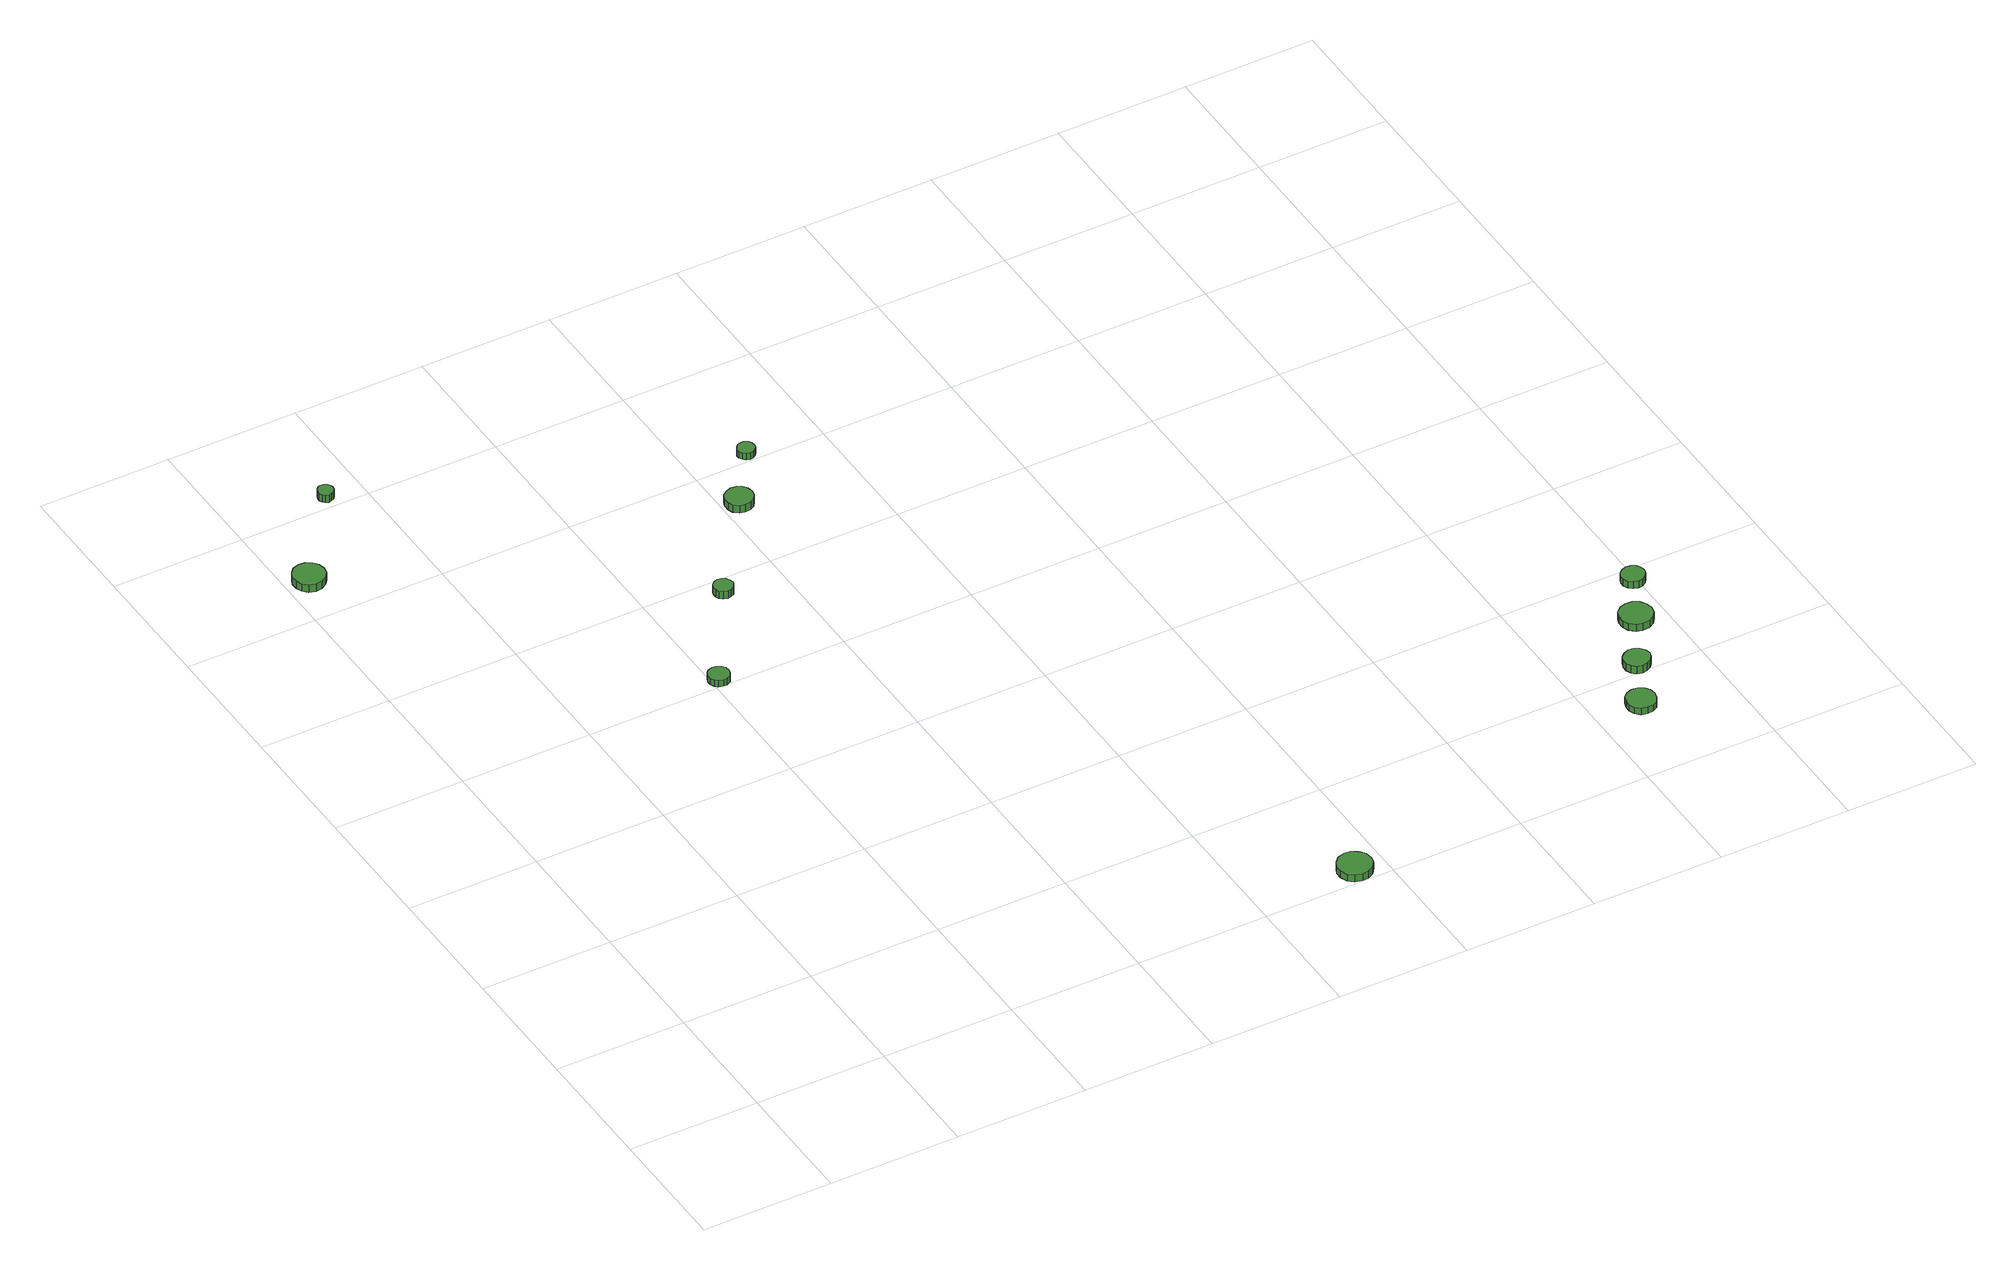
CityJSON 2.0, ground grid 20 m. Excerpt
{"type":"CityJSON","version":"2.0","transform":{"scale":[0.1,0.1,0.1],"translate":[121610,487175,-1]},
"CityObjects":{
"tree1":{"type":"SolitaryVegetationObject","attributes":{"function":"something"},"geometry":[{"type":"MultiSurface","lod":"1","boundaries":[[[0,1,2,3,4,5,6,7,8,9,10,11,12,13,14]],[[15,16,17,18,19,20,21,22,23,24,25,26,27,28,29]],[[0,29,28,1]],[[1,28,27,2]],[[2,27,26,3]],[[3,26,25,4]],[[4,25,24,5]],[[5,24,23,6]],[[6,23,22,7]],[[7,22,21,8]],[[8,21,20,9]],[[9,20,19,10]],[[10,19,18,11]],[[11,18,17,12]],[[12,17,16,13]],[[13,16,15,14]],[[14,15,29,0]]]}]},
"tree2":{"type":"SolitaryVegetationObject","attributes":{"function":"something"},"geometry":[{"type":"MultiSurface","lod":"1","boundaries":[[[30,31,32,33,34,35,36,37,38,39,40,41,42,43,44]],[[45,46,47,48,49,50,51,52,53,54,55,56,57,58,59]],[[30,59,58,31]],[[31,58,57,32]],[[32,57,56,33]],[[33,56,55,34]],[[34,55,54,35]],[[35,54,53,36]],[[36,53,52,37]],[[37,52,51,38]],[[38,51,50,39]],[[39,50,49,40]],[[40,49,48,41]],[[41,48,47,42]],[[42,47,46,43]],[[43,46,45,44]],[[44,45,59,30]]]}]},
"tree3":{"type":"SolitaryVegetationObject","attributes":{"function":"something"},"geometry":[{"type":"MultiSurface","lod":"1","boundaries":[[[60,61,62,63,64,65,66,67,68,69,70,71,72,73,74]],[[75,76,77,78,79,80,81,82,83,84,85,86,87,88,89]],[[60,89,88,61]],[[61,88,87,62]],[[62,87,86,63]],[[63,86,85,64]],[[64,85,84,65]],[[65,84,83,66]],[[66,83,82,67]],[[67,82,81,68]],[[68,81,80,69]],[[69,80,79,70]],[[70,79,78,71]],[[71,78,77,72]],[[72,77,76,73]],[[73,76,75,74]],[[74,75,89,60]]]}]},
"tree4":{"type":"SolitaryVegetationObject","attributes":{"function":"something"},"geometry":[{"type":"MultiSurface","lod":"1","boundaries":[[[90,91,92,93,94,95,96,97,98,99,100,101,102,103,104]],[[105,106,107,108,109,110,111,112,113,114,115,116,117,118,119]],[[90,119,118,91]],[[91,118,117,92]],[[92,117,116,93]],[[93,116,115,94]],[[94,115,114,95]],[[95,114,113,96]],[[96,113,112,97]],[[97,112,111,98]],[[98,111,110,99]],[[99,110,109,100]],[[100,109,108,101]],[[101,108,107,102]],[[102,107,106,103]],[[103,106,105,104]],[[104,105,119,90]]]}]},
"tree5":{"type":"SolitaryVegetationObject","attributes":{"function":"something"},"geometry":[{"type":"MultiSurface","lod":"1","boundaries":[[[120,121,122,123,124,125,126,127,128,129,130,131,132,133,134]],[[135,136,137,138,139,140,141,142,143,144,145,146,147,148,149]],[[120,149,148,121]],[[121,148,147,122]],[[122,147,146,123]],[[123,146,145,124]],[[124,145,144,125]],[[125,144,143,126]],[[126,143,142,127]],[[127,142,141,128]],[[128,141,140,129]],[[129,140,139,130]],[[130,139,138,131]],[[131,138,137,132]],[[132,137,136,133]],[[133,136,135,134]],[[134,135,149,120]]]}]},
"tree6":{"type":"SolitaryVegetationObject","attributes":{"function":"something"},"geometry":[{"type":"MultiSurface","lod":"1","boundaries":[[[150,151,152,153,154,155,156,157,158,159,160,161,162,163,164]],[[165,166,167,168,169,170,171,172,173,174,175,176,177,178,179]],[[150,179,178,151]],[[151,178,177,152]],[[152,177,176,153]],[[153,176,175,154]],[[154,175,174,155]],[[155,174,173,156]],[[156,173,172,157]],[[157,172,171,158]],[[158,171,170,159]],[[159,170,169,160]],[[160,169,168,161]],[[161,168,167,162]],[[162,167,166,163]],[[163,166,165,164]],[[164,165,179,150]]]}]},
"tree7":{"type":"SolitaryVegetationObject","attributes":{"function":"something"},"geometry":[{"type":"MultiSurface","lod":"1","boundaries":[[[180,181,182,183,184,185,186,187,188,189,190,191,192,193,194]],[[195,196,197,198,199,200,201,202,203,204,205,206,207,208,209]],[[180,209,208,181]],[[181,208,207,182]],[[182,207,206,183]],[[183,206,205,184]],[[184,205,204,185]],[[185,204,203,186]],[[186,203,202,187]],[[187,202,201,188]],[[188,201,200,189]],[[189,200,199,190]],[[190,199,198,191]],[[191,198,197,192]],[[192,197,196,193]],[[193,196,195,194]],[[194,195,209,180]]]}]},
"tree8":{"type":"SolitaryVegetationObject","attributes":{"function":"something"},"geometry":[{"type":"MultiSurface","lod":"1","boundaries":[[[210,211,212,213,214,215,216,217,218,219,220,221,222,223,224]],[[225,226,227,228,229,230,231,232,233,234,235,236,237,238,239]],[[210,239,238,211]],[[211,238,237,212]],[[212,237,236,213]],[[213,236,235,214]],[[214,235,234,215]],[[215,234,233,216]],[[216,233,232,217]],[[217,232,231,218]],[[218,231,230,219]],[[219,230,229,220]],[[220,229,228,221]],[[221,228,227,222]],[[222,227,226,223]],[[223,226,225,224]],[[224,225,239,210]]]}]},
"tree9":{"type":"SolitaryVegetationObject","attributes":{"function":"something"},"geometry":[{"type":"MultiSurface","lod":"1","boundaries":[[[240,241,242,243,244,245,246,247,248,249,250,251,252,253,254]],[[255,256,257,258,259,260,261,262,263,264,265,266,267,268,269]],[[240,269,268,241]],[[241,268,267,242]],[[242,267,266,243]],[[243,266,265,244]],[[244,265,264,245]],[[245,264,263,246]],[[246,263,262,247]],[[247,262,261,248]],[[248,261,260,249]],[[249,260,259,250]],[[250,259,258,251]],[[251,258,257,252]],[[252,257,256,253]],[[253,256,255,254]],[[254,255,269,240]]]}]},
"tree10":{"type":"SolitaryVegetationObject","attributes":{"function":"something"},"geometry":[{"type":"MultiSurface","lod":"1","boundaries":[[[270,271,272,273,274,275,276,277,278,279,280,281,282,283,284]],[[285,286,287,288,289,290,291,292,293,294,295,296,297,298,299]],[[270,299,298,271]],[[271,298,297,272]],[[272,297,296,273]],[[273,296,295,274]],[[274,295,294,275]],[[275,294,293,276]],[[276,293,292,277]],[[277,292,291,278]],[[278,291,290,279]],[[279,290,289,280]],[[280,289,288,281]],[[281,288,287,282]],[[282,287,286,283]],[[283,286,285,284]],[[284,285,299,270]]]}]},
"tree11":{"type":"SolitaryVegetationObject","attributes":{"function":"something"},"geometry":[{"type":"MultiSurface","lod":"1","boundaries":[[[300,301,302,303,304,305,306,307,308,309,310,311,312,313,314]],[[315,316,317,318,319,320,321,322,323,324,325,326,327,328,329]],[[300,329,328,301]],[[301,328,327,302]],[[302,327,326,303]],[[303,326,325,304]],[[304,325,324,305]],[[305,324,323,306]],[[306,323,322,307]],[[307,322,321,308]],[[308,321,320,309]],[[309,320,319,310]],[[310,319,318,311]],[[311,318,317,312]],[[312,317,316,313]],[[313,316,315,314]],[[314,315,329,300]]]}]}
},
"vertices":[
[55,1270,24],[53,1280,24],[47,1288,24],[39,1293,24],[29,1294,24],[19,1291,24],[12,1284,24],[8,1275,24],[8,1265,24],[12,1256,24],[19,1249,24],[29,1246,24],[39,1247,24],[47,1252,24],[53,1260,24],[53,1260,11],[47,1252,11],[39,1247,11],[29,1246,11],[19,1249,11],[12,1256,11],[8,1265,11],[8,1275,11],[12,1284,11],[19,1291,11],[29,1294,11],[39,1293,11],[47,1288,11],[53,1280,11],[55,1270,11],
[153,1415,24],[152,1420,24],[149,1424,24],[145,1426,24],[140,1427,24],[135,1425,24],[132,1422,24],[130,1417,24],[130,1412,24],[132,1408,24],[135,1405,24],[140,1403,24],[145,1404,24],[149,1406,24],[152,1410,24],[152,1410,11],[149,1406,11],[145,1404,11],[140,1403,11],[135,1405,11],[132,1408,11],[130,1412,11],[130,1417,11],[132,1422,11],[135,1425,11],[140,1427,11],[145,1426,11],[149,1424,11],[152,1420,11],[153,1415,11],
[426,812,17],[425,819,17],[421,824,17],[415,827,17],[409,828,17],[402,826,17],[398,822,17],[395,816,17],[395,809,17],[398,803,17],[402,799,17],[409,797,17],[415,797,17],[421,800,17],[425,806,17],[425,806,6],[421,800,6],[415,797,6],[409,797,6],[402,799,6],[398,803,6],[395,809,6],[395,816,6],[398,822,6],[402,826,6],[409,828,6],[415,827,6],[421,824,6],[425,819,6],[426,812,6],
[523,968,22],[521,974,22],[518,979,22],[513,982,22],[507,983,22],[501,981,22],[496,977,22],[494,972,22],[494,965,22],[496,960,22],[501,956,22],[507,954,22],[513,955,22],[518,958,22],[521,963,22],[521,963,9],[518,958,9],[513,955,9],[507,954,9],[501,956,9],[496,960,9],[494,965,9],[494,972,9],[496,977,9],[501,981,9],[507,983,9],[513,982,9],[518,979,9],[521,974,9],[523,968,9],
[643,1122,23],[641,1131,23],[636,1138,23],[629,1142,23],[620,1143,23],[612,1140,23],[605,1135,23],[602,1127,23],[602,1118,23],[605,1110,23],[612,1104,23],[620,1102,23],[629,1103,23],[636,1107,23],[641,1114,23],[641,1114,10],[636,1107,10],[629,1103,10],[620,1102,10],[612,1104,10],[605,1110,10],[602,1118,10],[602,1127,10],[605,1135,10],[612,1140,10],[620,1143,10],[629,1142,10],[636,1138,10],[641,1131,10],[643,1122,10],
[981,26,16],[979,37,16],[972,45,16],[963,51,16],[953,52,16],[942,49,16],[934,41,16],[930,32,16],[930,21,16],[934,11,16],[942,4,16],[953,1,16],[963,2,16],[972,7,16],[979,16,16],[979,16,4],[972,7,4],[963,2,4],[953,1,4],[942,4,4],[934,11,4],[930,21,4],[930,32,4],[934,41,4],[942,49,4],[953,52,4],[963,51,4],[972,45,4],[979,37,4],[981,26,4],
[699,1214,17],[698,1220,17],[695,1224,17],[690,1227,17],[685,1227,17],[680,1226,17],[676,1222,17],[673,1217,17],[673,1212,17],[676,1207,17],[680,1203,17],[685,1201,17],[690,1202,17],[695,1205,17],[698,1209,17],[698,1209,6],[695,1205,6],[690,1202,6],[685,1201,6],[680,1203,6],[676,1207,6],[673,1212,6],[673,1217,6],[676,1222,6],[680,1226,6],[685,1227,6],[690,1227,6],[695,1224,6],[698,1220,6],[699,1214,6],
[1492,139,16],[1490,148,16],[1485,155,16],[1477,160,16],[1468,161,16],[1459,158,16],[1452,152,16],[1449,143,16],[1449,134,16],[1452,126,16],[1459,119,16],[1468,117,16],[1477,118,16],[1485,122,16],[1490,130,16],[1490,130,5],[1485,122,5],[1477,118,5],[1468,117,5],[1459,119,5],[1452,126,5],[1449,134,5],[1449,143,5],[1452,152,5],[1459,158,5],[1468,161,5],[1477,160,5],[1485,155,5],[1490,148,5],[1492,139,5],
[1528,215,18],[1526,223,18],[1521,230,18],[1514,234,18],[1506,235,18],[1498,232,18],[1492,227,18],[1489,219,18],[1489,211,18],[1492,204,18],[1498,198,18],[1506,196,18],[1514,197,18],[1521,201,18],[1526,207,18],[1526,207,5],[1521,201,5],[1514,197,5],[1506,196,5],[1498,198,5],[1492,204,5],[1489,211,5],[1489,219,5],[1492,227,5],[1498,232,5],[1506,235,5],[1514,234,5],[1521,230,5],[1526,223,5],[1528,215,5],
[1580,299,17],[1578,309,17],[1572,318,17],[1563,323,17],[1552,324,17],[1543,321,17],[1535,314,17],[1531,305,17],[1531,294,17],[1535,285,17],[1543,278,17],[1552,275,17],[1563,276,17],[1572,281,17],[1578,289,17],[1578,289,5],[1572,281,5],[1563,276,5],[1552,275,5],[1543,278,5],[1535,285,5],[1531,294,5],[1531,305,5],[1535,314,5],[1543,321,5],[1552,324,5],[1563,323,5],[1572,318,5],[1578,309,5],[1580,299,5],
[1612,375,17],[1610,382,17],[1606,388,17],[1600,391,17],[1593,392,17],[1586,390,17],[1580,385,17],[1577,378,17],[1577,371,17],[1580,364,17],[1586,360,17],[1593,357,17],[1600,358,17],[1606,362,17],[1610,368,17],[1610,368,5],[1606,362,5],[1600,358,5],[1593,357,5],[1586,360,5],[1580,364,5],[1577,371,5],[1577,378,5],[1580,385,5],[1586,390,5],[1593,392,5],[1600,391,5],[1606,388,5],[1610,382,5],[1612,375,5]
]}
